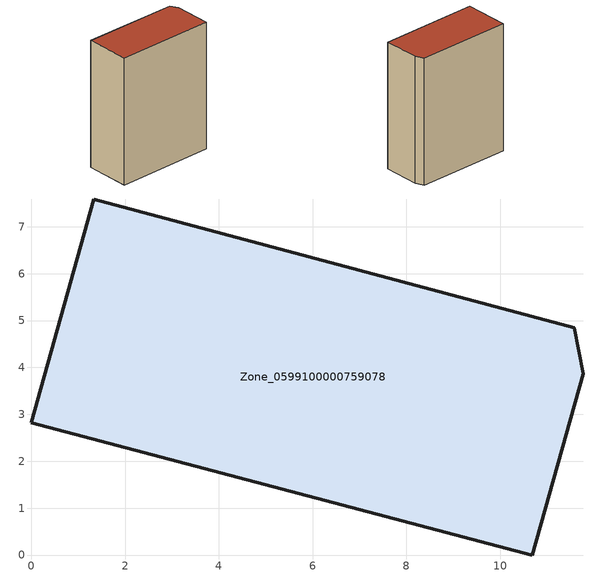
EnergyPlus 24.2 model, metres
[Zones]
Zone_0599100000759078
 floor ground (C_G): 0,2.82 1.33,7.59 11.58,4.85 11.77,3.86 10.69,0 z0
 wall outside (C_F): 1.33,7.59 0,2.82 10.69,0 11.77,3.86 11.58,4.85 1.33,7.59 z0:14.32
 roof outside (C_R): 11.77,3.86 11.58,4.85 1.33,7.59 0,2.82 10.69,0 z14.32
[BUILDING]
Pand.0599100000759078: North Axis=0; Terrain=City; Loads Convergence Tolerance Value=0.04; Temperature Convergence Tolerance Value=0.4; Solar Distribution=FullExterior; Maximum Number of Warmup Days=25; Minimum Number of Warmup Days=1
[Site:Location]
Rotterdam.The.Hague.AP_ZH_NLD Design_Conditions: Latitude=51.96; Longitude=4.45; Time Zone=1; Elevation=-4.5
[SITE:GROUNDTEMPERATURE:BUILDINGSURFACE]
18, 18, 18, 18, 18, 18, 18, 18, 18, 18, 18, 18
[MATERIAL] Thermal Absorptance=0.9; Solar Absorptance=0.7; Visible Absorptance=0.7
Name | Roughness | Thickness | Conductivity | Density | Specific Heat
G.TI.1946 | MediumSmooth | 0.15 | 1 | 540 | 1210
F.TI.1946 | Rough | 0.3 | 0.857143 | 1920 | 840
R.TI.1946 | MediumRough | 0.2 | 0.1 | 1500 | 1000
[CONSTRUCTION]
C_G: G.TI.1946
C_F: F.TI.1946
C_R: R.TI.1946
[ZONE]
Zone_0599100000759078: Type=1; Multiplier=1; Ceiling Height=Autocalculate; Volume=Autocalculate; Floor Area=autocalculate; Part of Total Floor Area=Yes
[ZONEINFILTRATION:DESIGNFLOWRATE]
Infil_Zone_0599100000759078: Zone or ZoneList or Space or SpaceList=Zone_0599100000759078; Schedule=AlwaysOn; Design Flow Rate Calculation Method=Flow/Area; Flow Rate per Floor Area=0.003; Constant Term Coefficient=1; Temperature Term Coefficient=0; Velocity Term Coefficient=0; Velocity Squared Term Coefficient=0
[HVACTEMPLATE:ZONE:IDEALLOADSAIRSYSTEM]
Zone_0599100000759078: Maximum Heating Supply Air Temperature=50; Minimum Cooling Supply Air Temperature=13; Maximum Heating Supply Air Humidity Ratio=0.0156; Minimum Cooling Supply Air Humidity Ratio=0.0077; Heating Limit=NoLimit; Cooling Limit=NoLimit; Dehumidification Control Type=ConstantSensibleHeatRatio; Cooling Sensible Heat Ratio=0.7; Dehumidification Setpoint=60; Humidification Control Type=None; Humidification Setpoint=30; Outdoor Air Method=None; Outdoor Air Flow Rate per Person=0.00944; Outdoor Air Flow Rate per Zone Floor Area=0; Outdoor Air Flow Rate per Zone=0; Demand Controlled Ventilation Type=None; Outdoor Air Economizer Type=NoEconomizer; Heat Recovery Type=None; Sensible Heat Recovery Effectiveness=0.7; Latent Heat Recovery Effectiveness=0.65
[ZONECONTROL:THERMOSTAT]
ThermostatControl_Zone_0599100000759078: Zone or ZoneList=Zone_0599100000759078; Control Type Schedule=DualSetpointControlType; Control 1=Thermostat_Zone_0599100000759078; Temperature Difference Between Cutout And Setpoint=0
[THERMOSTATSETPOINT:DUALSETPOINT]
Thermostat_Zone_0599100000759078: Heating Setpoint Temperature Schedule=HeatingSetpoint_Zone_0599100000759078; Cooling Setpoint Temperature Schedule=CoolingSetpoint_Zone_0599100000759078
[SCHEDULE:COMPACT]
HeatingSetpoint_Zone_0599100000759078: Through: 12/31, For: AllDays, Until: 24:00, 21
CoolingSetpoint_Zone_0599100000759078: Through: 12/31, For: AllDays, Until: 24:00, 24
DualSetpointControlType: Through: 12/31, For: AllDays, Until: 24:00, 4
AlwaysOn: Through: 12/31, For: AllDays, Until: 24:00, 1
